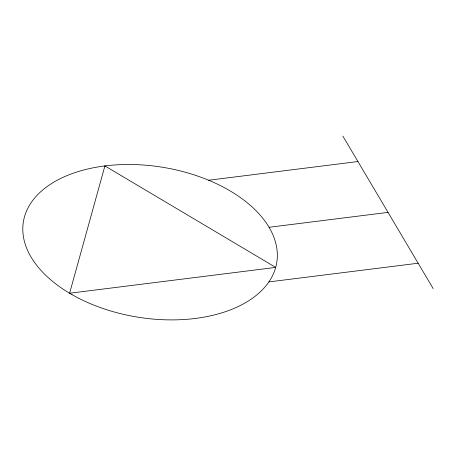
<?xml version="1.0" encoding="UTF-8"?>
<svg xmlns="http://www.w3.org/2000/svg" width="456" height="456" viewBox="0 0 456 456"><rect width="100%" height="100%" fill="white"/><g stroke="black" fill="none" stroke-linecap="round" stroke-linejoin="round"><path stroke-width="0.68" d="M208.648 180.24L357.937 161.538M269.051 227.287L388.039 212.382M268.858 281.922L418.146 263.22M342.883 136.116L433.2 288.642M104.909 165.933L69.603 293.236L275.692 267.415L104.909 165.933M71.968 294.616A128.313 75.964 9.1 0 0 276.142 265.66A128.313 75.964 9.1 0 0 102.087 166.309A128.313 75.964 9.1 0 0 71.968 294.616"/></g></svg>
